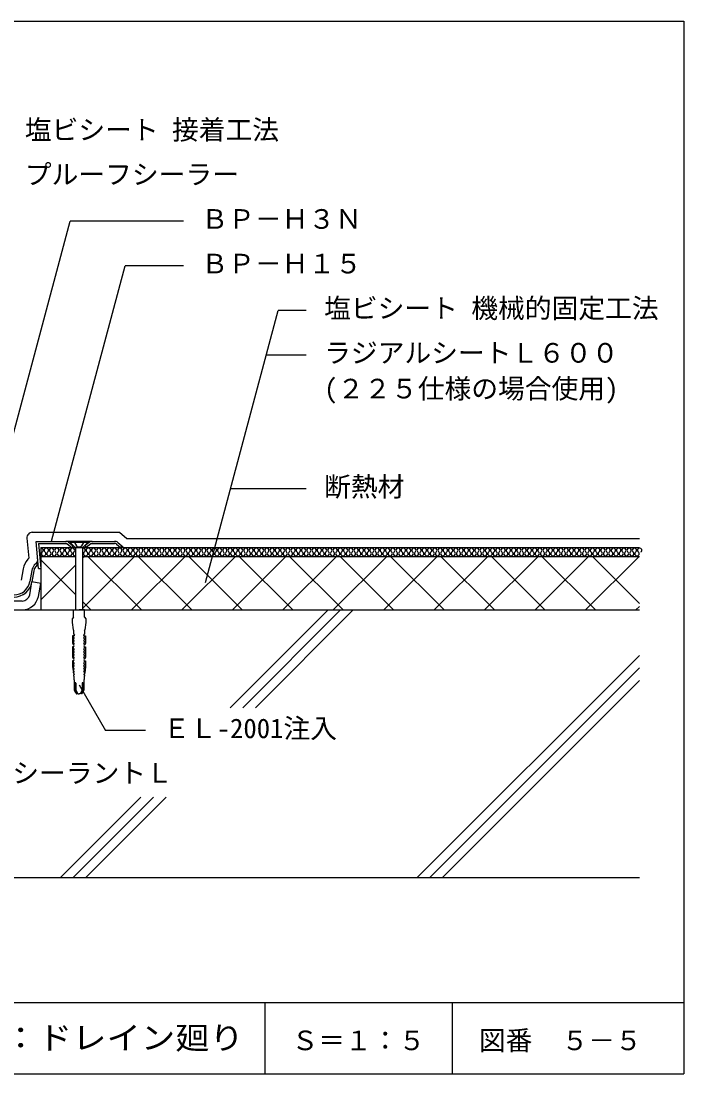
# Model space of a CAD drawing. Units: millimetres, scale not verified. Extents: x -325 to 475, y -613 to 617.
# Drawn here: x 103 to 475, y 27 to 617 of the extents above; entities that cross this region are included whole.
import ezdxf
from ezdxf.enums import TextEntityAlignment as Align

# ---------------------------------------------------------------- set-up
doc = ezdxf.new("R2010")
doc.units = ezdxf.units.MM
doc.header["$LTSCALE"] = 5
doc.linetypes.add('DASHED3', pattern=[4, 3, -1])
for name, color, linetype in [('2-2_in line', 7, 'Continuous'), ('2-3', 3, 'Continuous'), ('2-4_out line', 2, 'Continuous'), ('2-6_鋼板・アングル', 2, 'Continuous'), ('2-7_ビス', 7, 'Continuous'), ('2-A_moji', 7, 'Continuous'), ('2-D_ハッチ他', 4, 'Continuous'), ('2-E_con他', 4, 'Continuous'), ('F-2', 7, 'Continuous'), ('F-5', 6, 'Continuous'), ('F-7', 1, 'Continuous'), ('F-A', 7, 'Continuous')]:
    doc.layers.add(name, color=color, linetype=linetype)
doc.styles.add('HG丸ｺﾞｼｯｸM-PRO', font='')
doc.styles.add('ＭＳ ゴシック', font='')
doc.styles.get('HG丸ｺﾞｼｯｸM-PRO').set_extended_font_data('HG丸ｺﾞｼｯｸM-PRO')
doc.styles.get('ＭＳ ゴシック').set_extended_font_data('MS Gothic')

msp = doc.modelspace()

# ---------------------------------------------------------------- linework, layer by layer
at = {"layer": '2-2_in line'}
for p, q in [((114.339, 321.503), (114.339, 286.503)), ((114.339, 321.503), (449.973, 321.503)), ((159.805, 322.368), (160.82, 321.503)), ((114.339, 316.503), (133.805, 316.503)), ((137.805, 316.503), (449.973, 316.503)), ((108.141, 294.988), (109.414, 302.211)), ((114.339, 301.343), (109.414, 302.211)), ((113.044, 294), (114.339, 301.343)), ((103.988, 291.503), (8.43, 291.503)), ((-16.817, 286.503), (449.973, 286.503))]:
    msp.add_line(p, q, dxfattribs=at)
for centre, radius, start, end in [((109.679, 314.826), 3, 317.72631, 5), ((103.717, 296.043), 4.548, 272.35613, 347.64387), ((103.717, 296.043), 9.548, 272.35613, 347.64387)]:
    msp.add_arc(centre, radius, start, end, dxfattribs=at)
at = {"layer": '2-3'}
msp.add_line((-70.285, 136.503), (449.973, 136.503), dxfattribs=at)
at = {"layer": '2-4_out line'}
for p, q in [((106.629, 326.742), (107.611, 315.524)), ((162.661, 326.503), (449.973, 326.503)), ((107.033, 314.888), (107.611, 315.524)), ((104.413, 309.549), (103.304, 303.26))]:
    msp.add_line(p, q, dxfattribs=at)
msp.add_lwpolyline([(109.618, 330.003), (158.552, 330.003), (162.661, 326.503)], dxfattribs=at)
for centre, radius, start, end in [((109.618, 327.003), 3, 90, 185), ((114.95, 307.691), 10.7, 137.72631, 170)]:
    msp.add_arc(centre, radius, start, end, dxfattribs=at)
at = {"layer": '2-6_鋼板・アングル'}
for p, q in [((111.805, 324.954), (128.489, 324.954)), ((113.134, 309.763), (111.805, 324.954)), ((143.121, 324.954), (155.774, 324.954)), ((113.114, 323.754), (114.339, 309.763)), ((113.114, 323.754), (128.808, 323.754)), ((129.22, 323.505), (131.823, 321.503)), ((129.952, 324.456), (132.555, 322.454)), ((132.555, 322.454), (131.823, 321.503)), ((141.658, 324.456), (139.055, 322.454)), ((139.055, 322.454), (139.787, 321.503)), ((142.389, 323.505), (139.787, 321.503)), ((142.802, 323.754), (155.774, 323.754)), ((156.747, 323.396), (159.027, 321.454)), ((157.525, 324.31), (159.805, 322.368)), ((159.805, 322.368), (159.027, 321.454)), ((111.899, 312.808), (110.732, 311.525)), ((111.857, 312.761), (112.745, 311.954)), ((109.337, 308.68), (108.228, 302.391)), ((110.518, 308.472), (109.41, 302.183)), ((111.62, 310.718), (112.745, 311.954)), ((113.134, 309.763), (114.339, 309.763))]:
    msp.add_line(p, q, dxfattribs=at)
at = {"layer": '2-6_鋼板・アングル', "color": 4}
for p, q in [((143.121, 324.954), (128.489, 324.954)), ((131.823, 321.503), (139.787, 321.503))]:
    msp.add_line(p, q, dxfattribs=at)
at = {"layer": '2-6_鋼板・アングル'}
for centre, radius, start, end in [((128.489, 322.554), 2.4, 52.43141, 90), ((143.121, 322.554), 2.4, 90, 127.56859), ((155.774, 322.254), 2.7, 49.57392, 90), ((128.489, 322.554), 1.2, 52.43141, 90), ((143.121, 322.554), 1.2, 90, 127.56859), ((155.774, 322.254), 1.5, 49.57392, 90), ((114.95, 307.691), 5.7, 137.72631, 170), ((114.95, 307.691), 4.5, 137.72631, 170), ((99.364, 303.954), 9, 270, 350), ((99.364, 303.954), 10.2, 270, 350)]:
    msp.add_arc(centre, radius, start, end, dxfattribs=at)
at = {"layer": '2-7_ビス'}
for p, q in [((130.805, 324.878), (130.805, 324.378)), ((130.805, 324.378), (133.68, 321.503)), ((140.805, 324.378), (130.805, 324.378)), ((137.93, 321.503), (133.68, 321.503)), ((133.805, 321.503), (133.805, 286.503)), ((137.805, 321.503), (137.805, 286.503)), ((140.805, 324.378), (137.93, 321.503)), ((132.636, 266.878), (132.636, 266.878)), ((132.636, 266.878), (132.636, 266.878)), ((138.974, 266.878), (138.974, 266.878)), ((138.974, 266.878), (138.974, 266.878)), ((132.636, 251.212), (133.069, 250.387)), ((138.974, 251.212), (138.541, 250.387))]:
    msp.add_line(p, q, dxfattribs=at)
at = {"layer": '2-7_ビス', "linetype": 'DASHED3'}
for p, q in [((133.255, 324.378), (133.255, 324.878)), ((138.355, 324.378), (138.355, 324.878)), ((133.255, 324.378), (134.337, 322.503)), ((138.355, 324.378), (137.272, 322.503))]:
    msp.add_line(p, q, dxfattribs=at)
at = {"layer": '2-7_ビス'}
for points in [[(140.805, 324.378), (140.805, 324.878), (130.805, 324.878)], [(132.805, 282.408), (132.805, 286.503), (135.805, 286.503)], [(138.805, 282.408), (138.805, 286.503), (135.805, 286.503)], [(132.805, 282.408), (132.055, 281.583), (132.055, 279.484), (132.603, 275.367), (132.845, 274.959), (132.805, 274.959), (132.805, 273.145), (133.238, 272.321)], [(138.805, 282.408), (139.555, 281.583), (139.555, 279.484), (139.007, 275.367), (138.765, 274.959), (138.805, 274.959), (138.805, 273.145), (138.372, 272.321)], [(133.108, 272.073), (132.13, 272.073), (132.13, 267.84), (132.631, 266.878), (132.636, 266.878)], [(133.176, 270.754), (132.669, 271.578), (132.669, 272.073)], [(138.433, 270.754), (138.941, 271.578), (138.941, 272.073)], [(138.502, 272.073), (139.48, 272.073), (139.48, 267.84), (138.978, 266.878), (138.974, 266.878)], [(132.669, 265.807), (132.13, 265.807), (132.13, 260.009), (132.636, 259.045)], [(132.636, 266.878), (132.64, 267.356), (132.957, 267.373)], [(133.176, 269.187), (132.669, 270.012), (132.669, 270.489), (133.018, 270.507)], [(133.119, 267.621), (132.669, 268.445), (132.669, 268.923), (133.017, 268.94)], [(133.176, 264.487), (132.669, 265.312), (132.669, 265.807)], [(138.433, 269.187), (138.941, 270.012), (138.941, 270.489), (138.592, 270.507)], [(138.433, 264.487), (138.941, 265.312), (138.941, 265.807)], [(138.49, 267.621), (138.941, 268.445), (138.941, 268.923), (138.593, 268.94)], [(138.974, 266.878), (138.97, 267.356), (138.652, 267.373)], [(138.941, 265.807), (139.48, 265.807), (139.48, 260.009), (138.974, 259.045)], [(133.176, 262.921), (132.669, 263.745), (132.669, 264.223), (133.017, 264.24)], [(133.176, 261.354), (132.669, 262.178), (132.669, 262.656), (133.017, 262.673)], [(133.119, 259.787), (132.669, 260.612), (132.669, 261.089), (133.017, 261.107)], [(138.433, 262.921), (138.941, 263.745), (138.941, 264.223), (138.593, 264.24)], [(138.433, 261.354), (138.941, 262.178), (138.941, 262.656), (138.593, 262.673)], [(138.491, 259.787), (138.941, 260.612), (138.941, 261.089), (138.593, 261.107)], [(132.669, 257.973), (132.13, 257.973), (132.13, 254.725), (132.636, 251.212), (132.636, 251.689), (132.945, 251.707)], [(132.636, 259.045), (132.64, 259.523), (132.96, 259.54)], [(133.112, 253.521), (132.648, 254.345), (132.652, 254.823), (132.987, 254.84)], [(133.144, 255.087), (132.664, 255.912), (132.669, 256.389), (133.017, 256.407)], [(133.176, 256.654), (132.669, 257.478), (132.669, 257.973)], [(138.433, 256.654), (138.941, 257.478), (138.941, 257.973)], [(138.466, 255.087), (138.946, 255.912), (138.941, 256.389), (138.593, 256.407)], [(138.498, 253.521), (138.962, 254.345), (138.958, 254.823), (138.623, 254.84)], [(138.974, 259.045), (138.97, 259.523), (138.649, 259.54)], [(138.941, 257.973), (139.48, 257.973), (139.48, 254.725), (138.974, 251.212), (138.973, 251.689), (138.665, 251.707)], [(133.09, 251.954), (132.639, 252.778), (132.641, 253.256), (132.963, 253.273)], [(132.939, 250.14), (132.805, 250.14), (132.805, 249.357), (132.955, 249.357), (132.955, 247.749), (132.961, 247.749)], [(138.52, 251.954), (138.971, 252.778), (138.969, 253.256), (138.646, 253.273)], [(138.67, 250.14), (138.805, 250.14), (138.805, 249.357), (138.655, 249.357), (138.655, 247.749), (138.648, 247.749)], [(133.012, 247.419), (133.012, 241.468), (133.452, 240.817), (134.455, 239.503), (134.604, 239.503), (133.519, 241.468), (133.519, 245.44)], [(134.102, 245.44), (134.102, 241.468), (135.188, 239.503), (135.805, 239.503)], [(137.507, 245.44), (137.507, 241.468), (136.422, 239.503), (135.805, 239.503)], [(138.598, 247.419), (138.598, 241.468), (138.158, 240.817), (137.155, 239.503), (137.005, 239.503), (138.091, 241.468), (138.091, 245.44)]]:
    msp.add_lwpolyline(points, dxfattribs=at)
at = {"layer": '2-7_ビス', "linetype": 'DASHED3'}
msp.add_arc((135.805, 323.614), 1.84, 217.11751, 322.88248, dxfattribs=at)
at = {"layer": '2-7_ビス'}
for centre, major_axis, start_param, end_param in [((133.097, 272.245), (0, -0.172), 0.06848, 2.1628795), ((138.512, 272.245), (0, -0.172), 4.1203058, 6.2147054), ((132.615, 266.343), (0, -0.536), 0.0442118, 3.0973809), ((132.912, 267.596), (0, -0.229), 0.2312026, 1.6765256), ((132.969, 270.73), (0, -0.229), 0.2312026, 1.6765256), ((132.969, 269.163), (0, -0.229), 0.2312026, 1.6765256), ((138.641, 270.73), (0, -0.229), 4.6066597, 6.0519827), ((138.641, 269.163), (0, -0.229), 4.6066597, 6.0519827), ((138.698, 267.596), (0, -0.229), 4.6066597, 6.0519827), ((138.995, 266.343), (0, -0.536), 3.1858044, 6.2389735), ((132.912, 259.763), (0, -0.229), 0.2312026, 1.6765256), ((132.969, 264.463), (0, -0.229), 0.2312026, 1.6765256), ((132.969, 262.896), (0, -0.229), 0.2312026, 1.6765256), ((132.969, 261.33), (0, -0.229), 0.2312026, 1.6765256), ((138.641, 264.463), (0, -0.229), 4.6066597, 6.0519827), ((138.641, 262.896), (0, -0.229), 4.6066597, 6.0519827), ((138.641, 261.33), (0, -0.229), 4.6066597, 6.0519827), ((138.698, 259.763), (0, -0.229), 4.6066597, 6.0519827), ((132.615, 258.509), (0, -0.536), 0.0442118, 3.0973809), ((132.937, 255.063), (0, -0.229), 0.2312026, 1.6765256), ((132.969, 256.63), (0, -0.229), 0.2312026, 1.6765256), ((138.641, 256.63), (0, -0.229), 4.6066597, 6.0519827), ((138.673, 255.063), (0, -0.229), 4.6066597, 6.0519827), ((138.995, 258.509), (0, -0.536), 3.1858044, 6.2389735), ((132.882, 251.93), (0, -0.229), 0.2312026, 1.6765256), ((132.926, 250.313), (0, -0.174), 0.0818475, 2.1771705), ((132.905, 253.496), (0, -0.229), 0.2312026, 1.6765256), ((138.705, 253.496), (0, -0.229), 4.6066597, 6.0519827), ((138.727, 251.93), (0, -0.229), 4.6066597, 6.0519827), ((138.683, 250.313), (0, -0.174), 4.1060148, 6.2013378), ((132.285, 247.455), (0, -0.8), 1.5261677, 1.947508), ((133.811, 245.43), (0, -0.321), 1.5390306, 4.6806232), ((137.799, 245.43), (0, -0.321), 1.6025621, 4.7441547), ((139.325, 247.455), (0, -0.8), 4.3356773, 4.7570176)]:
    msp.add_ellipse(centre, major_axis=major_axis, ratio=0.909574, start_param=start_param, end_param=end_param, dxfattribs=at)
at = {"layer": '2-A_moji'}
for p, q in [((74.779, 295.003), (130.858, 504.292)), ((194.394, 504.292), (130.858, 504.292)), ((120.308, 325.003), (161.65, 479.292)), ((194.394, 479.292), (161.65, 479.292)), ((206.641, 301.927), (247.467, 454.292)), ((263.238, 454.292), (247.467, 454.292)), ((263.238, 429.292), (240.768, 429.292)), ((263.238, 354.292), (220.672, 354.292)), ((135.903, 244.459), (150.681, 218.863)), ((172.99, 218.863), (150.681, 218.863))]:
    msp.add_line(p, q, dxfattribs=at)
at = {"layer": '2-D_ハッチ他'}
for p, q in [((114.339, 314.648), (133.805, 295.181)), ((137.805, 287.349), (166.959, 316.503)), ((137.805, 315.633), (138.675, 316.503)), ((140.768, 316.503), (170.768, 286.503)), ((165.243, 286.503), (195.243, 316.503)), ((169.052, 316.503), (199.052, 286.503)), ((193.528, 286.503), (223.528, 316.503)), ((197.336, 316.503), (227.336, 286.503)), ((221.812, 286.503), (251.812, 316.503)), ((225.62, 316.503), (255.62, 286.503)), ((250.096, 286.503), (280.096, 316.503)), ((253.905, 316.503), (283.905, 286.503)), ((278.38, 286.503), (308.38, 316.503)), ((282.189, 316.503), (312.189, 286.503)), ((306.665, 286.503), (336.665, 316.503)), ((310.473, 316.503), (340.473, 286.503)), ((334.949, 286.503), (364.949, 316.503)), ((338.757, 316.503), (368.757, 286.503)), ((363.233, 286.503), (393.233, 316.503)), ((367.042, 316.503), (397.042, 286.503)), ((391.517, 286.503), (421.517, 316.503)), ((395.326, 316.503), (425.326, 286.503)), ((419.802, 286.503), (449.802, 316.503)), ((423.61, 316.503), (449.973, 290.14)), ((114.339, 292.167), (133.805, 311.633)), ((137.805, 291.181), (142.483, 286.503)), ((448.086, 286.503), (449.973, 288.39))]:
    msp.add_line(p, q, dxfattribs=at)
for centre, start, end in [((114.525, 319.961), 307.52351, 98.88118), ((115.997, 318.045), 127.52351, 52.47649), ((117.469, 319.961), 307.52351, 232.47649), ((118.941, 318.045), 127.52351, 52.47649), ((120.413, 319.961), 307.52351, 232.47649), ((121.885, 318.045), 127.52351, 52.47649), ((123.357, 319.961), 307.52351, 232.47649), ((124.829, 318.045), 127.52351, 52.47649), ((126.301, 319.961), 307.52351, 232.47649), ((127.773, 318.045), 127.52351, 52.47649), ((129.245, 319.961), 307.52351, 232.47649), ((130.717, 318.045), 127.52351, 52.47649), ((132.189, 319.961), 307.52351, 232.47649), ((133.661, 318.045), 127.52351, 276.85896), ((138.076, 319.961), 307.52351, 102.98825), ((139.548, 318.045), 127.52351, 52.47649), ((141.02, 319.961), 307.52351, 232.47649), ((142.492, 318.045), 127.52351, 52.47649), ((143.964, 319.961), 307.52351, 232.47649), ((145.436, 318.045), 127.52351, 52.47649), ((146.908, 319.961), 307.52351, 232.47649), ((148.38, 318.045), 127.52351, 52.47649), ((149.852, 319.961), 307.52351, 232.47649), ((151.324, 318.045), 127.52351, 52.47649), ((152.796, 319.961), 307.52351, 232.47649), ((154.268, 318.045), 127.52351, 52.47649), ((155.74, 319.961), 307.52351, 232.47649), ((157.212, 318.045), 127.52351, 52.47649), ((158.684, 319.961), 307.52351, 232.47649), ((160.156, 318.045), 127.52351, 52.47649), ((161.628, 319.961), 307.52351, 232.47649), ((163.1, 318.045), 127.52351, 52.47649), ((164.572, 319.961), 307.52351, 232.47649), ((166.044, 318.045), 127.52351, 52.47649), ((167.516, 319.961), 307.52351, 232.47649), ((168.988, 318.045), 127.52351, 52.47649), ((170.46, 319.961), 307.52351, 232.47649), ((171.932, 318.045), 127.52351, 52.47649), ((173.403, 319.961), 307.52351, 232.47649), ((174.875, 318.045), 127.52351, 52.47649), ((176.347, 319.961), 307.52351, 232.47649), ((177.819, 318.045), 127.52351, 52.47649), ((179.291, 319.961), 307.52351, 232.47649), ((180.763, 318.045), 127.52351, 52.47649), ((182.235, 319.961), 307.52351, 232.47649), ((183.707, 318.045), 127.52351, 52.47649), ((185.179, 319.961), 307.52351, 232.47649), ((186.651, 318.045), 127.52351, 52.47649), ((188.123, 319.961), 307.52351, 232.47649), ((189.595, 318.045), 127.52351, 52.47649), ((191.067, 319.961), 307.52351, 232.47649), ((192.539, 318.045), 127.52351, 52.47649), ((194.011, 319.961), 307.52351, 232.47649), ((195.483, 318.045), 127.52351, 52.47649), ((196.955, 319.961), 307.52351, 232.47649), ((198.427, 318.045), 127.52351, 52.47649), ((199.899, 319.961), 307.52351, 232.47649), ((201.371, 318.045), 127.52351, 52.47649), ((202.843, 319.961), 307.52351, 232.47649), ((204.315, 318.045), 127.52351, 52.47649), ((205.787, 319.961), 307.52351, 232.47649), ((207.259, 318.045), 127.52351, 52.47649), ((208.731, 319.961), 307.52351, 232.47649), ((210.202, 318.045), 127.52351, 52.47649), ((211.674, 319.961), 307.52351, 232.47649), ((213.146, 318.045), 127.52351, 52.47649), ((214.618, 319.961), 307.52351, 232.47649), ((216.09, 318.045), 127.52351, 52.47649), ((217.562, 319.961), 307.52351, 232.47649), ((219.034, 318.045), 127.52351, 52.47649), ((220.506, 319.961), 307.52351, 232.47649), ((221.978, 318.045), 127.52351, 52.47649), ((223.45, 319.961), 307.52351, 232.47649), ((224.922, 318.045), 127.52351, 52.47649), ((226.394, 319.961), 307.52351, 232.47649), ((227.866, 318.045), 127.52351, 52.47649), ((229.338, 319.961), 307.52351, 232.47649), ((230.81, 318.045), 127.52351, 52.47649), ((232.282, 319.961), 307.52351, 232.47649), ((233.754, 318.045), 127.52351, 52.47649), ((235.226, 319.961), 307.52351, 232.47649), ((236.698, 318.045), 127.52351, 52.47649), ((238.17, 319.961), 307.52351, 232.47649), ((239.642, 318.045), 127.52351, 52.47649), ((241.114, 319.961), 307.52351, 232.47649), ((242.586, 318.045), 127.52351, 52.47649), ((244.058, 319.961), 307.52351, 232.47649), ((245.53, 318.045), 127.52351, 52.47649), ((247.001, 319.961), 307.52351, 232.47649), ((248.473, 318.045), 127.52351, 52.47649), ((249.945, 319.961), 307.52351, 232.47649), ((251.417, 318.045), 127.52351, 52.47649), ((252.889, 319.961), 307.52351, 232.47649), ((254.361, 318.045), 127.52351, 52.47649), ((255.833, 319.961), 307.52351, 232.47649), ((257.305, 318.045), 127.52351, 52.47649), ((258.777, 319.961), 307.52351, 232.47649), ((260.249, 318.045), 127.52351, 52.47649), ((261.721, 319.961), 307.52351, 232.47649), ((263.193, 318.045), 127.52351, 52.47649), ((264.665, 319.961), 307.52351, 232.47649), ((266.137, 318.045), 127.52351, 52.47649), ((267.609, 319.961), 307.52351, 232.47649), ((269.081, 318.045), 127.52351, 52.47649), ((270.553, 319.961), 307.52351, 232.47649), ((272.025, 318.045), 127.52351, 52.47649), ((273.497, 319.961), 307.52351, 232.47649), ((274.969, 318.045), 127.52351, 52.47649), ((276.441, 319.961), 307.52351, 232.47649), ((277.913, 318.045), 127.52351, 52.47649), ((279.385, 319.961), 307.52351, 232.47649), ((280.857, 318.045), 127.52351, 52.47649), ((282.329, 319.961), 307.52351, 232.47649), ((283.8, 318.045), 127.52351, 52.47649), ((285.272, 319.961), 307.52351, 232.47649), ((286.744, 318.045), 127.52351, 52.47649), ((288.216, 319.961), 307.52351, 232.47649), ((289.688, 318.045), 127.52351, 52.47649), ((291.16, 319.961), 307.52351, 232.47649), ((292.632, 318.045), 127.52351, 52.47649), ((294.104, 319.961), 307.52351, 232.47649), ((295.576, 318.045), 127.52351, 52.47649), ((297.048, 319.961), 307.52351, 232.47649), ((298.52, 318.045), 127.52351, 52.47649), ((299.992, 319.961), 307.52351, 232.47649), ((301.464, 318.045), 127.52351, 52.47649), ((302.936, 319.961), 307.52351, 232.47649), ((304.408, 318.045), 127.52351, 52.47649), ((305.88, 319.961), 307.52351, 232.47649), ((307.352, 318.045), 127.52351, 52.47649), ((308.824, 319.961), 307.52351, 232.47649), ((310.296, 318.045), 127.52351, 52.47649), ((311.768, 319.961), 307.52351, 232.47649), ((313.24, 318.045), 127.52351, 52.47649), ((314.712, 319.961), 307.52351, 232.47649), ((316.184, 318.045), 127.52351, 52.47649), ((317.656, 319.961), 307.52351, 232.47649), ((319.128, 318.045), 127.52351, 52.47649), ((320.599, 319.961), 307.52351, 232.47649), ((322.071, 318.045), 127.52351, 52.47649), ((323.543, 319.961), 307.52351, 232.47649), ((325.015, 318.045), 127.52351, 52.47649), ((326.487, 319.961), 307.52351, 232.47649), ((327.959, 318.045), 127.52351, 52.47649), ((329.431, 319.961), 307.52351, 232.47649), ((330.903, 318.045), 127.52351, 52.47649), ((332.375, 319.961), 307.52351, 232.47649), ((333.847, 318.045), 127.52351, 52.47649), ((335.319, 319.961), 307.52351, 232.47649), ((336.791, 318.045), 127.52351, 52.47649), ((338.263, 319.961), 307.52351, 232.47649), ((339.735, 318.045), 127.52351, 52.47649), ((341.207, 319.961), 307.52351, 232.47649), ((342.679, 318.045), 127.52351, 52.47649), ((344.151, 319.961), 307.52351, 232.47649), ((345.623, 318.045), 127.52351, 52.47649), ((347.095, 319.961), 307.52351, 232.47649), ((348.567, 318.045), 127.52351, 52.47649), ((350.039, 319.961), 307.52351, 232.47649), ((351.511, 318.045), 127.52351, 52.47649), ((352.983, 319.961), 307.52351, 232.47649), ((354.455, 318.045), 127.52351, 52.47649), ((355.927, 319.961), 307.52351, 232.47649), ((357.398, 318.045), 127.52351, 52.47649), ((358.87, 319.961), 307.52351, 232.47649), ((360.342, 318.045), 127.52351, 52.47649), ((361.814, 319.961), 307.52351, 232.47649), ((363.286, 318.045), 127.52351, 52.47649), ((364.758, 319.961), 307.52351, 232.47649), ((366.23, 318.045), 127.52351, 52.47649), ((367.702, 319.961), 307.52351, 232.47649), ((369.174, 318.045), 127.52351, 52.47649), ((370.646, 319.961), 307.52351, 232.47649), ((372.118, 318.045), 127.52351, 52.47649), ((373.59, 319.961), 307.52351, 232.47649), ((375.062, 318.045), 127.52351, 52.47649), ((376.534, 319.961), 307.52351, 232.47649), ((378.006, 318.045), 127.52351, 52.47649), ((379.478, 319.961), 307.52351, 232.47649), ((380.95, 318.045), 127.52351, 52.47649), ((382.422, 319.961), 307.52351, 232.47649), ((383.894, 318.045), 127.52351, 52.47649), ((385.366, 319.961), 307.52351, 232.47649), ((386.838, 318.045), 127.52351, 52.47649), ((388.31, 319.961), 307.52351, 232.47649), ((389.782, 318.045), 127.52351, 52.47649), ((391.254, 319.961), 307.52351, 232.47649), ((392.726, 318.045), 127.52351, 52.47649), ((394.197, 319.961), 307.52351, 232.47649), ((395.669, 318.045), 127.52351, 52.47649), ((397.141, 319.961), 307.52351, 232.47649), ((398.613, 318.045), 127.52351, 52.47649), ((400.085, 319.961), 307.52351, 232.47649), ((401.557, 318.045), 127.52351, 52.47649), ((403.029, 319.961), 307.52351, 232.47649), ((404.501, 318.045), 127.52351, 52.47649), ((405.973, 319.961), 307.52351, 232.47649), ((407.445, 318.045), 127.52351, 52.47649), ((408.917, 319.961), 307.52351, 232.47649), ((410.389, 318.045), 127.52351, 52.47649), ((411.861, 319.961), 307.52351, 232.47649), ((413.333, 318.045), 127.52351, 52.47649), ((414.805, 319.961), 307.52351, 232.47649), ((416.277, 318.045), 127.52351, 52.47649), ((417.749, 319.961), 307.52351, 232.47649), ((419.221, 318.045), 127.52351, 52.47649), ((420.693, 319.961), 307.52351, 232.47649), ((422.165, 318.045), 127.52351, 52.47649), ((423.637, 319.961), 307.52351, 232.47649), ((425.109, 318.045), 127.52351, 52.47649), ((426.581, 319.961), 307.52351, 232.47649), ((428.053, 318.045), 127.52351, 52.47649), ((429.525, 319.961), 307.52351, 232.47649), ((430.996, 318.045), 127.52351, 52.47649), ((432.468, 319.961), 307.52351, 232.47649), ((433.94, 318.045), 127.52351, 52.47649), ((435.412, 319.961), 307.52351, 232.47649), ((436.884, 318.045), 127.52351, 52.47649), ((438.356, 319.961), 307.52351, 232.47649), ((439.828, 318.045), 127.52351, 52.47649), ((441.3, 319.961), 307.52351, 232.47649), ((442.772, 318.045), 127.52351, 52.47649), ((444.244, 319.961), 307.52351, 232.47649), ((445.716, 318.045), 127.52351, 52.47649), ((447.188, 319.961), 307.52351, 232.47649), ((448.66, 318.045), 127.52351, 52.47649), ((450.132, 319.961), 307.52351, 232.47649)]:
    msp.add_arc(centre, 1.208, start, end, dxfattribs=at)
at = {"layer": '2-E_con他'}
for p, q in [((220.555, 231.651), (275.408, 286.503)), ((227.627, 231.651), (282.479, 286.503)), ((234.698, 231.651), (289.55, 286.503)), ((325.408, 136.503), (449.973, 261.068)), ((332.479, 136.503), (449.973, 253.997)), ((339.55, 136.503), (449.973, 246.926)), ((125.408, 136.503), (170.482, 181.577)), ((132.479, 136.503), (177.553, 181.577)), ((139.55, 136.503), (184.624, 181.577))]:
    msp.add_line(p, q, dxfattribs=at)
at = {"layer": 'F-2'}
for p, q in [((239.973, 66.503), (239.973, 26.503)), ((344.973, 66.503), (344.973, 26.503))]:
    msp.add_line(p, q, dxfattribs=at)
at = {"layer": 'F-5'}
msp.add_line((-325.027, 66.503), (474.973, 66.503), dxfattribs=at)
at = {"layer": 'F-7'}
for p, q in [((-325.027, 616.503), (474.973, 616.503)), ((474.973, 616.503), (474.973, 26.503)), ((-325.027, 26.503), (474.973, 26.503))]:
    msp.add_line(p, q, dxfattribs=at)

# ---------------------------------------------------------------- texts
at = {"layer": '2-A_moji', "style": 'ＭＳ ゴシック'}
for s, p in [('塩ビシート 接着工法', (105.432, 546.792)), ('プルーフシーラー', (105.432, 521.792)), ('ＢＰ－Ｈ３Ｎ', (204.394, 496.792)), ('ＢＰ－Ｈ１５', (204.394, 471.792)), ('塩ビシート 機械的固定工法', (273.238, 446.792)), ('ラジアルシートＬ６００', (273.238, 421.792)), ('(２２５仕様の場合使用)', (273.238, 401.731)), ('断熱材', (273.238, 346.792)), ('ＥＬ-2001注入', (182.99, 211.363)), ('ロンシーラントＬ', (68.391, 186.363))]:
    msp.add_text(s, height=11, dxfattribs=at).set_placement(p, align=Align.BOTTOM_LEFT)
at = {"layer": 'F-A', "style": 'HG丸ｺﾞｼｯｸM-PRO', "width": 1.1}
msp.add_text('部位：ドレイン廻り', height=12.83, dxfattribs=at).set_placement((54.973, 36.503), align=Align.BOTTOM_LEFT)
at = {"layer": 'F-A', "style": 'HG丸ｺﾞｼｯｸM-PRO'}
for s, p in [('Ｓ＝１：５', (254.973, 36.503)), ('図番', (359.973, 36.503)), ('５－５', (406.391, 36.503))]:
    msp.add_text(s, height=11, dxfattribs=at).set_placement(p, align=Align.BOTTOM_LEFT)

doc.saveas('drawing.dxf')
